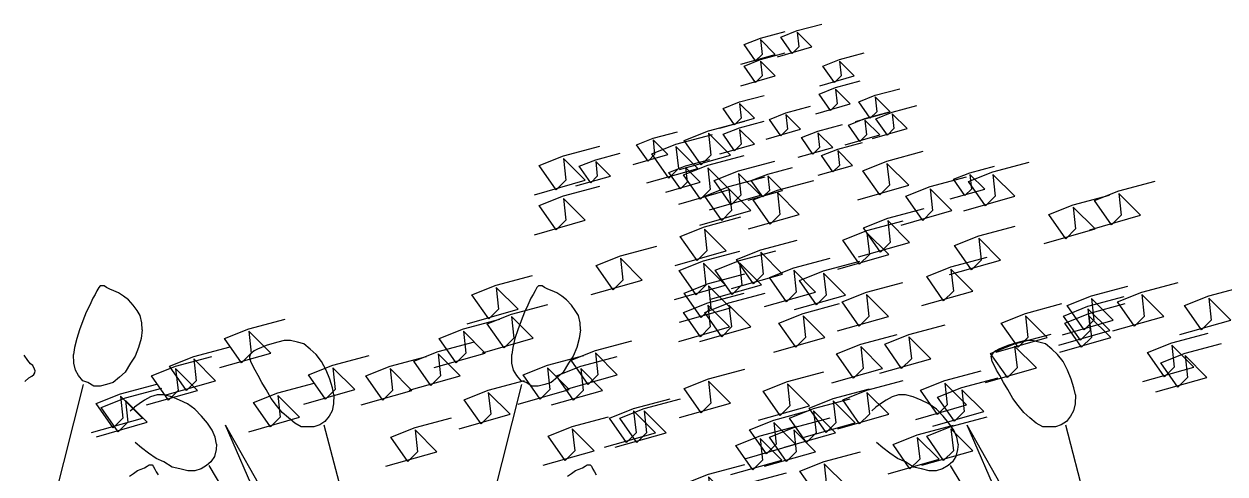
# Model space of a CAD drawing. Header units: metres. Extents: x -109 to 591, y -5 to 592.
# Drawn here: x 584.156 to 584.685, y 6.942 to 7.141 of the extents above; entities that cross this region are included whole.
import ezdxf

# ---------------------------------------------------------------- set-up
doc = ezdxf.new("R2010")
doc.units = ezdxf.units.M
doc.header["$LTSCALE"] = 0.03
doc.layers.add('Areas verdes', color=74, linetype='Continuous')

msp = doc.modelspace()

# ---------------------------------------------------------------- linework, layer by layer
at = {"layer": 'Areas verdes', "color": 6, "linetype": 'Continuous'}
for p, q in [((584.18737, 7.02144), (584.18636, 7.01989)), ((584.18823, 7.02299), (584.18737, 7.02144)), ((584.189, 7.02454), (584.18823, 7.02299)), ((584.1897, 7.02532), (584.189, 7.02454)), ((584.1904, 7.02532), (584.1897, 7.02532)), ((584.19133, 7.02532), (584.1904, 7.02532)), ((584.19242, 7.02454), (584.19133, 7.02532)), ((584.19389, 7.02377), (584.19242, 7.02454)), ((584.19567, 7.02299), (584.19389, 7.02377)), ((584.19777, 7.02221), (584.19567, 7.02299)), ((584.19994, 7.02066), (584.19777, 7.02221)), ((584.38027, 7.02144), (584.37926, 7.01989)), ((584.38112, 7.02299), (584.38027, 7.02144)), ((584.3819, 7.02454), (584.38112, 7.02299)), ((584.3826, 7.02532), (584.3819, 7.02454)), ((584.38329, 7.02532), (584.3826, 7.02532)), ((584.38423, 7.02532), (584.38329, 7.02532)), ((584.38531, 7.02454), (584.38423, 7.02532)), ((584.38679, 7.02377), (584.38531, 7.02454)), ((584.38857, 7.02299), (584.38679, 7.02377)), ((584.39067, 7.02221), (584.38857, 7.02299)), ((584.39284, 7.02066), (584.39067, 7.02221)), ((584.18504, 7.01678), (584.18349, 7.01368)), ((584.18636, 7.01989), (584.18504, 7.01678)), ((584.20211, 7.01911), (584.19994, 7.02066)), ((584.20421, 7.01678), (584.20211, 7.01911)), ((584.20592, 7.01445), (584.20421, 7.01678)), ((584.37794, 7.01678), (584.37639, 7.01368)), ((584.37926, 7.01989), (584.37794, 7.01678)), ((584.39501, 7.01911), (584.39284, 7.02066)), ((584.39711, 7.01678), (584.39501, 7.01911)), ((584.39881, 7.01445), (584.39711, 7.01678)), ((584.18349, 7.01368), (584.18202, 7.0098)), ((584.20731, 7.01213), (584.20592, 7.01445)), ((584.20801, 7.00902), (584.20731, 7.01213)), ((584.37639, 7.01368), (584.37491, 7.0098)), ((584.40021, 7.01213), (584.39881, 7.01445)), ((584.40091, 7.00902), (584.40021, 7.01213)), ((584.18054, 7.00592), (584.1793, 7.00204)), ((584.18202, 7.0098), (584.18054, 7.00592)), ((584.20817, 7.00592), (584.20762, 7.00204)), ((584.20817, 7.00592), (584.20801, 7.00902)), ((584.37344, 7.00592), (584.3722, 7.00204)), ((584.37491, 7.0098), (584.37344, 7.00592)), ((584.40106, 7.00592), (584.40052, 7.00204)), ((584.40106, 7.00592), (584.40091, 7.00902)), ((584.1793, 7.00204), (584.17837, 6.99816)), ((584.20762, 7.00204), (584.20654, 6.99816)), ((584.26784, 7.00049), (584.2652, 6.99971)), ((584.27063, 7.00126), (584.26784, 7.00049)), ((584.2735, 7.00126), (584.27063, 7.00126)), ((584.27645, 7.00049), (584.2735, 7.00126)), ((584.27932, 6.99971), (584.27645, 7.00049)), ((584.3722, 7.00204), (584.37127, 6.99816)), ((584.40052, 7.00204), (584.39943, 6.99816)), ((584.59428, 7.00049), (584.59164, 6.99971)), ((584.59707, 7.00126), (584.59428, 7.00049)), ((584.59994, 7.00126), (584.59707, 7.00126)), ((584.60289, 7.00049), (584.59994, 7.00126)), ((584.60576, 6.99971), (584.60289, 7.00049)), ((584.17837, 6.99816), (584.17791, 6.99506)), ((584.17798, 6.99118), (584.17791, 6.99506)), ((584.20654, 6.99816), (584.20499, 6.99428)), ((584.25573, 6.99506), (584.2555, 6.99428)), ((584.25635, 6.99583), (584.25573, 6.99506)), ((584.25744, 6.99661), (584.25635, 6.99583)), ((584.25884, 6.99738), (584.25744, 6.99661)), ((584.26062, 6.99816), (584.25884, 6.99738)), ((584.26279, 6.99894), (584.26062, 6.99816)), ((584.2652, 6.99971), (584.26279, 6.99894)), ((584.28211, 6.99738), (584.27932, 6.99971)), ((584.28467, 6.99506), (584.28211, 6.99738)), ((584.28708, 6.99195), (584.28467, 6.99506)), ((584.37127, 6.99816), (584.3708, 6.99506)), ((584.37088, 6.99118), (584.3708, 6.99506)), ((584.39943, 6.99816), (584.39788, 6.99428)), ((584.58217, 6.99506), (584.58194, 6.99428)), ((584.58279, 6.99583), (584.58217, 6.99506)), ((584.58388, 6.99661), (584.58279, 6.99583)), ((584.58528, 6.99738), (584.58388, 6.99661)), ((584.58706, 6.99816), (584.58528, 6.99738)), ((584.58923, 6.99894), (584.58706, 6.99816)), ((584.59164, 6.99971), (584.58923, 6.99894)), ((584.60855, 6.99738), (584.60576, 6.99971)), ((584.61111, 6.99506), (584.60855, 6.99738)), ((584.61352, 6.99195), (584.61111, 6.99506)), ((584.15774, 6.99244), (584.15611, 6.99477)), ((584.15898, 6.99089), (584.15774, 6.99244)), ((584.15999, 6.99011), (584.15898, 6.99089)), ((584.16069, 6.98856), (584.15999, 6.99011)), ((584.17876, 6.98807), (584.17798, 6.99118)), ((584.20297, 6.99118), (584.20064, 6.9873)), ((584.20499, 6.99428), (584.20297, 6.99118)), ((584.25558, 6.99351), (584.2555, 6.99428)), ((584.25597, 6.99195), (584.25558, 6.99351)), ((584.25674, 6.9904), (584.25597, 6.99195)), ((584.25783, 6.98807), (584.25674, 6.9904)), ((584.2891, 6.98807), (584.28708, 6.99195)), ((584.37166, 6.98807), (584.37088, 6.99118)), ((584.39586, 6.99118), (584.39354, 6.9873)), ((584.39788, 6.99428), (584.39586, 6.99118)), ((584.58202, 6.99351), (584.58194, 6.99428)), ((584.5824, 6.99195), (584.58202, 6.99351)), ((584.58318, 6.9904), (584.5824, 6.99195)), ((584.58427, 6.98807), (584.58318, 6.9904)), ((584.61554, 6.98807), (584.61352, 6.99195)), ((584.15642, 6.98313), (584.15829, 6.98468)), ((584.15829, 6.98468), (584.15961, 6.98546)), ((584.15961, 6.98546), (584.16046, 6.98623)), ((584.16046, 6.98623), (584.16092, 6.98701)), ((584.161, 6.98778), (584.16069, 6.98856)), ((584.16092, 6.98701), (584.161, 6.98778)), ((584.18016, 6.98575), (584.17876, 6.98807)), ((584.18202, 6.98342), (584.18016, 6.98575)), ((584.19808, 6.98497), (584.19536, 6.98264)), ((584.20064, 6.9873), (584.19808, 6.98497)), ((584.25922, 6.98575), (584.25783, 6.98807)), ((584.26085, 6.98264), (584.25922, 6.98575)), ((584.29073, 6.98419), (584.2891, 6.98807)), ((584.37305, 6.98575), (584.37166, 6.98807)), ((584.37491, 6.98342), (584.37305, 6.98575)), ((584.39098, 6.98497), (584.38826, 6.98264)), ((584.39354, 6.9873), (584.39098, 6.98497)), ((584.58566, 6.98575), (584.58427, 6.98807)), ((584.58729, 6.98264), (584.58566, 6.98575)), ((584.61717, 6.98419), (584.61554, 6.98807)), ((584.18427, 6.98264), (584.18202, 6.98342)), ((584.18683, 6.98109), (584.18427, 6.98264)), ((584.18962, 6.98109), (584.18683, 6.98109)), ((584.19249, 6.98187), (584.18962, 6.98109)), ((584.19536, 6.98264), (584.19249, 6.98187)), ((584.26279, 6.97954), (584.26085, 6.98264)), ((584.26497, 6.97566), (584.26279, 6.97954)), ((584.29189, 6.98031), (584.29073, 6.98419)), ((584.29251, 6.97721), (584.29189, 6.98031)), ((584.37716, 6.98264), (584.37491, 6.98342)), ((584.37972, 6.98109), (584.37716, 6.98264)), ((584.38252, 6.98109), (584.37972, 6.98109)), ((584.38539, 6.98187), (584.38252, 6.98109)), ((584.38826, 6.98264), (584.38539, 6.98187)), ((584.58923, 6.97954), (584.58729, 6.98264)), ((584.5914, 6.97566), (584.58923, 6.97954)), ((584.61833, 6.98031), (584.61717, 6.98419)), ((584.61895, 6.97721), (584.61833, 6.98031)), ((584.20918, 6.97488), (584.20677, 6.97333)), ((584.21182, 6.97643), (584.20918, 6.97488)), ((584.21469, 6.97721), (584.21182, 6.97643)), ((584.21779, 6.97721), (584.21469, 6.97721)), ((584.22113, 6.97643), (584.21779, 6.97721)), ((584.22462, 6.97488), (584.22113, 6.97643)), ((584.22803, 6.97333), (584.22462, 6.97488)), ((584.26729, 6.97256), (584.26497, 6.97566)), ((584.29251, 6.97721), (584.29243, 6.97333)), ((584.53562, 6.97488), (584.53321, 6.97333)), ((584.53825, 6.97643), (584.53562, 6.97488)), ((584.54113, 6.97721), (584.53825, 6.97643)), ((584.54423, 6.97721), (584.54113, 6.97721)), ((584.54757, 6.97643), (584.54423, 6.97721)), ((584.55106, 6.97488), (584.54757, 6.97643)), ((584.55447, 6.97333), (584.55106, 6.97488)), ((584.59373, 6.97256), (584.5914, 6.97566)), ((584.61895, 6.97721), (584.61887, 6.97333)), ((584.20289, 6.97023), (584.20468, 6.97178)), ((584.20677, 6.97333), (584.20468, 6.97178)), ((584.23137, 6.971), (584.22803, 6.97333)), ((584.23432, 6.9679), (584.23137, 6.971)), ((584.26978, 6.96945), (584.26729, 6.97256)), ((584.27249, 6.96712), (584.26978, 6.96945)), ((584.29174, 6.97023), (584.29042, 6.9679)), ((584.29243, 6.97333), (584.29174, 6.97023)), ((584.52933, 6.97023), (584.53112, 6.97178)), ((584.53321, 6.97333), (584.53112, 6.97178)), ((584.55781, 6.971), (584.55447, 6.97333)), ((584.56076, 6.9679), (584.55781, 6.971)), ((584.59622, 6.96945), (584.59373, 6.97256)), ((584.59893, 6.96712), (584.59622, 6.96945)), ((584.61817, 6.97023), (584.61686, 6.9679)), ((584.61887, 6.97333), (584.61817, 6.97023)), ((584.23688, 6.9648), (584.23432, 6.9679)), ((584.23897, 6.96169), (584.23688, 6.9648)), ((584.27529, 6.9648), (584.27249, 6.96712)), ((584.27816, 6.96324), (584.27529, 6.9648)), ((584.28103, 6.96324), (584.27816, 6.96324)), ((584.28374, 6.96324), (584.28103, 6.96324)), ((584.2863, 6.96402), (584.28374, 6.96324)), ((584.28855, 6.96557), (584.2863, 6.96402)), ((584.29042, 6.9679), (584.28855, 6.96557)), ((584.56332, 6.9648), (584.56076, 6.9679)), ((584.56541, 6.96169), (584.56332, 6.9648)), ((584.60172, 6.9648), (584.59893, 6.96712)), ((584.6046, 6.96324), (584.60172, 6.9648)), ((584.60747, 6.96324), (584.6046, 6.96324)), ((584.61018, 6.96324), (584.60747, 6.96324)), ((584.61274, 6.96402), (584.61018, 6.96324)), ((584.61499, 6.96557), (584.61274, 6.96402)), ((584.61686, 6.9679), (584.61499, 6.96557)), ((584.24029, 6.95859), (584.23897, 6.96169)), ((584.24091, 6.95549), (584.24029, 6.95859)), ((584.56673, 6.95859), (584.56541, 6.96169)), ((584.56735, 6.95549), (584.56673, 6.95859)), ((584.20778, 6.95393), (584.20499, 6.95626)), ((584.21088, 6.95161), (584.20778, 6.95393)), ((584.24068, 6.95316), (584.2399, 6.95005)), ((584.24091, 6.95549), (584.24068, 6.95316)), ((584.53422, 6.95393), (584.53143, 6.95626)), ((584.53732, 6.95161), (584.53422, 6.95393)), ((584.56712, 6.95316), (584.56634, 6.95005)), ((584.56735, 6.95549), (584.56712, 6.95316)), ((584.21422, 6.94928), (584.21088, 6.95161)), ((584.21771, 6.94773), (584.21422, 6.94928)), ((584.22128, 6.9454), (584.21771, 6.94773)), ((584.23843, 6.94773), (584.23649, 6.94617)), ((584.2399, 6.95005), (584.23843, 6.94773)), ((584.54066, 6.94928), (584.53732, 6.95161)), ((584.54415, 6.94773), (584.54066, 6.94928)), ((584.54772, 6.9454), (584.54415, 6.94773)), ((584.56487, 6.94773), (584.56293, 6.94617)), ((584.56634, 6.95005), (584.56487, 6.94773)), ((584.20253, 6.94144), (584.20427, 6.94268)), ((584.20427, 6.94268), (584.20601, 6.94392)), ((584.20601, 6.94392), (584.20768, 6.94454)), ((584.20768, 6.94454), (584.20911, 6.94516)), ((584.20911, 6.94516), (584.21029, 6.94579)), ((584.21029, 6.94579), (584.21116, 6.94641)), ((584.21116, 6.94641), (584.21191, 6.94641)), ((584.21191, 6.94641), (584.21246, 6.94641)), ((584.21246, 6.94641), (584.21302, 6.94579)), ((584.21302, 6.94579), (584.21364, 6.94454)), ((584.21364, 6.94454), (584.21433, 6.9433)), ((584.21433, 6.9433), (584.21513, 6.94206)), ((584.22477, 6.94462), (584.22128, 6.9454)), ((584.22819, 6.94385), (584.22477, 6.94462)), ((584.23129, 6.94385), (584.22819, 6.94385)), ((584.23408, 6.94462), (584.23129, 6.94385)), ((584.23649, 6.94617), (584.23408, 6.94462)), ((584.39543, 6.94144), (584.39717, 6.94268)), ((584.39717, 6.94268), (584.3989, 6.94392)), ((584.3989, 6.94392), (584.40058, 6.94454)), ((584.40058, 6.94454), (584.40201, 6.94516)), ((584.40201, 6.94516), (584.40319, 6.94579)), ((584.40319, 6.94579), (584.40406, 6.94641)), ((584.40406, 6.94641), (584.4048, 6.94641)), ((584.4048, 6.94641), (584.40536, 6.94641)), ((584.40536, 6.94641), (584.40592, 6.94579)), ((584.40592, 6.94579), (584.40654, 6.94454)), ((584.40654, 6.94454), (584.40722, 6.9433)), ((584.40722, 6.9433), (584.40803, 6.94206)), ((584.55121, 6.94462), (584.54772, 6.9454)), ((584.55463, 6.94385), (584.55121, 6.94462)), ((584.55773, 6.94385), (584.55463, 6.94385)), ((584.56052, 6.94462), (584.55773, 6.94385)), ((584.56293, 6.94617), (584.56052, 6.94462))]:
    msp.add_line(p, q, dxfattribs=at)
at = {"layer": 'Areas verdes', "linetype": 'Continuous'}
for p, q in [((584.18217, 6.98187), (584.16402, 6.90971)), ((584.37507, 6.98187), (584.35691, 6.90971)), ((584.24471, 6.96402), (584.27001, 6.90583)), ((584.24471, 6.96402), (584.29174, 6.881)), ((584.28817, 6.96402), (584.30624, 6.89496)), ((584.57115, 6.96402), (584.59645, 6.90583)), ((584.57115, 6.96402), (584.61817, 6.881)), ((584.61461, 6.96402), (584.63268, 6.89496)), ((584.23742, 6.94617), (584.27001, 6.89186)), ((584.56386, 6.94617), (584.59645, 6.89186))]:
    msp.add_line(p, q, dxfattribs=at)
at = {"layer": 'Areas verdes'}
for points in [[(584.48781, 7.12612), (584.50299, 7.13045), (584.49648, 7.13694), (584.49721, 7.13045), (584.49432, 7.12756), (584.48926, 7.13478), (584.49648, 7.13767), (584.50732, 7.14055)], [(584.4717, 7.12284), (584.48687, 7.12717), (584.48037, 7.13367), (584.48109, 7.12717), (584.4782, 7.12429), (584.47314, 7.13151), (584.48037, 7.13439), (584.4912, 7.13728)], [(584.4717, 7.11338), (584.48687, 7.11771), (584.48037, 7.12421), (584.48109, 7.11771), (584.4782, 7.11483), (584.47314, 7.12205), (584.48037, 7.12493), (584.4912, 7.12782)], [(584.50641, 7.11338), (584.52158, 7.11771), (584.51508, 7.12421), (584.5158, 7.11771), (584.51291, 7.11483), (584.50786, 7.12205), (584.51508, 7.12493), (584.52592, 7.12782)], [(584.50466, 7.10106), (584.51983, 7.10539), (584.51333, 7.11189), (584.51405, 7.10539), (584.51116, 7.10251), (584.5061, 7.10972), (584.51333, 7.11261), (584.52417, 7.1155)], [(584.52219, 7.09762), (584.53736, 7.10195), (584.53086, 7.10845), (584.53158, 7.10195), (584.52869, 7.09906), (584.52364, 7.10628), (584.53086, 7.10917), (584.5417, 7.11205)], [(584.46246, 7.09471), (584.47764, 7.09904), (584.47113, 7.10553), (584.47186, 7.09904), (584.46897, 7.09615), (584.46391, 7.10337), (584.47113, 7.10626), (584.48197, 7.10914)], [(584.48283, 7.08991), (584.49801, 7.09424), (584.4915, 7.10074), (584.49223, 7.09424), (584.48934, 7.09135), (584.48428, 7.09857), (584.4915, 7.10146), (584.50234, 7.10435)], [(584.51764, 7.08737), (584.53281, 7.09171), (584.52631, 7.0982), (584.52703, 7.09171), (584.52414, 7.08882), (584.51909, 7.09604), (584.52631, 7.09892), (584.53715, 7.10181)], [(584.52969, 7.09019), (584.54487, 7.09452), (584.53836, 7.10101), (584.53909, 7.09452), (584.5362, 7.09163), (584.53114, 7.09885), (584.53836, 7.10174), (584.5492, 7.10462)], [(584.44467, 7.07644), (584.46708, 7.08283), (584.45747, 7.09243), (584.45854, 7.08283), (584.45427, 7.07857), (584.4468, 7.08923), (584.45747, 7.0935), (584.47348, 7.09776)], [(584.46246, 7.08333), (584.47764, 7.08766), (584.47113, 7.09416), (584.47186, 7.08766), (584.46897, 7.08477), (584.46391, 7.09199), (584.47113, 7.09488), (584.48197, 7.09777)], [(584.49694, 7.08185), (584.51212, 7.08618), (584.50561, 7.09268), (584.50634, 7.08618), (584.50345, 7.08329), (584.49839, 7.09051), (584.50561, 7.0934), (584.51645, 7.09629)], [(584.42436, 7.0787), (584.43953, 7.08303), (584.43303, 7.08953), (584.43375, 7.08303), (584.43086, 7.08014), (584.42581, 7.08736), (584.43303, 7.09025), (584.44387, 7.09314)], [(584.43034, 7.0706), (584.45275, 7.077), (584.44314, 7.08659), (584.44421, 7.077), (584.43994, 7.07273), (584.43247, 7.0834), (584.44314, 7.08766), (584.45915, 7.09193)], [(584.38079, 7.0654), (584.4032, 7.07179), (584.39359, 7.08139), (584.39466, 7.07179), (584.39039, 7.06753), (584.38292, 7.07819), (584.39359, 7.08246), (584.4096, 7.08672)], [(584.50571, 7.07396), (584.52088, 7.07829), (584.51438, 7.08479), (584.5151, 7.07829), (584.51221, 7.07541), (584.50716, 7.08263), (584.51438, 7.08551), (584.52522, 7.0884)], [(584.39911, 7.06924), (584.41429, 7.07357), (584.40778, 7.08007), (584.40851, 7.07357), (584.40562, 7.07068), (584.40056, 7.0779), (584.40778, 7.08079), (584.41862, 7.08368)], [(584.4386, 7.06651), (584.45377, 7.07084), (584.44727, 7.07734), (584.44799, 7.07084), (584.4451, 7.06796), (584.44005, 7.07518), (584.44727, 7.07806), (584.45811, 7.08095)], [(584.44432, 7.06129), (584.46673, 7.06768), (584.45713, 7.07728), (584.4582, 7.06768), (584.45393, 7.06342), (584.44646, 7.07408), (584.45713, 7.07835), (584.47313, 7.08261)], [(584.45788, 7.0588), (584.48029, 7.06519), (584.47069, 7.07479), (584.47175, 7.06519), (584.46749, 7.06093), (584.46002, 7.07159), (584.47069, 7.07585), (584.48669, 7.08012)], [(584.52322, 7.06317), (584.54563, 7.06956), (584.53602, 7.07916), (584.53709, 7.06956), (584.53282, 7.0653), (584.52535, 7.07596), (584.53602, 7.08023), (584.55203, 7.08449)], [(584.56984, 7.05835), (584.59225, 7.06475), (584.58265, 7.07434), (584.58371, 7.06475), (584.57944, 7.06048), (584.57197, 7.07114), (584.58265, 7.07541), (584.59865, 7.07967)], [(584.47485, 7.06293), (584.49003, 7.06726), (584.48352, 7.07376), (584.48425, 7.06726), (584.48136, 7.06438), (584.4763, 7.07159), (584.48352, 7.07448), (584.49436, 7.07737)], [(584.56387, 7.06353), (584.57904, 7.06786), (584.57254, 7.07436), (584.57326, 7.06786), (584.57037, 7.06498), (584.56532, 7.0722), (584.57254, 7.07508), (584.58338, 7.07797)], [(584.38079, 7.04779), (584.4032, 7.05419), (584.39359, 7.06378), (584.39466, 7.05419), (584.39039, 7.04992), (584.38292, 7.06059), (584.39359, 7.06485), (584.4096, 7.06912)], [(584.45364, 7.05197), (584.47605, 7.05837), (584.46645, 7.06797), (584.46752, 7.05837), (584.46325, 7.0541), (584.45578, 7.06477), (584.46645, 7.06903), (584.48246, 7.0733)], [(584.47499, 7.05032), (584.4974, 7.05671), (584.48779, 7.06631), (584.48886, 7.05671), (584.48459, 7.05245), (584.47712, 7.06311), (584.48779, 7.06738), (584.5038, 7.07164)], [(584.54221, 7.05197), (584.56462, 7.05837), (584.55501, 7.06797), (584.55608, 7.05837), (584.55181, 7.0541), (584.54434, 7.06477), (584.55501, 7.06903), (584.57102, 7.0733)], [(584.62529, 7.04999), (584.64769, 7.05639), (584.63809, 7.06599), (584.63916, 7.05639), (584.63489, 7.05212), (584.62742, 7.06279), (584.63809, 7.06705), (584.6541, 7.07132)], [(584.60521, 7.04389), (584.62762, 7.05029), (584.61801, 7.05988), (584.61908, 7.05029), (584.61481, 7.04602), (584.60734, 7.05669), (584.61801, 7.06095), (584.63402, 7.06522)], [(584.52356, 7.038), (584.54597, 7.0444), (584.53637, 7.05399), (584.53743, 7.0444), (584.53317, 7.04013), (584.5257, 7.0508), (584.53637, 7.05506), (584.55237, 7.05933)], [(584.44283, 7.03425), (584.46524, 7.04065), (584.45564, 7.05025), (584.45671, 7.04065), (584.45244, 7.03638), (584.44497, 7.04705), (584.45564, 7.05131), (584.47164, 7.05558)], [(584.5144, 7.03261), (584.53681, 7.039), (584.52721, 7.0486), (584.52827, 7.039), (584.524, 7.03474), (584.51653, 7.0454), (584.52721, 7.04967), (584.54321, 7.05393)], [(584.56361, 7.03018), (584.58602, 7.03658), (584.57642, 7.04618), (584.57748, 7.03658), (584.57321, 7.03232), (584.56574, 7.04298), (584.57642, 7.04724), (584.59242, 7.05151)], [(584.40586, 7.0214), (584.42827, 7.0278), (584.41866, 7.03739), (584.41973, 7.0278), (584.41546, 7.02353), (584.40799, 7.0342), (584.41866, 7.03846), (584.43467, 7.04273)], [(584.46763, 7.02403), (584.49004, 7.03043), (584.48043, 7.04002), (584.4815, 7.03043), (584.47723, 7.02616), (584.46976, 7.03682), (584.48043, 7.04109), (584.49644, 7.04535)], [(584.44246, 7.01918), (584.46487, 7.02558), (584.45527, 7.03517), (584.45634, 7.02558), (584.45207, 7.02131), (584.4446, 7.03197), (584.45527, 7.03624), (584.47128, 7.0405)], [(584.45831, 7.01937), (584.48072, 7.02577), (584.47111, 7.03536), (584.47218, 7.02577), (584.46791, 7.0215), (584.46044, 7.03217), (584.47111, 7.03643), (584.48712, 7.0407)], [(584.48216, 7.01613), (584.50457, 7.02253), (584.49497, 7.03212), (584.49604, 7.02253), (584.49177, 7.01826), (584.4843, 7.02892), (584.49497, 7.03319), (584.51098, 7.03745)], [(584.55138, 7.01654), (584.57379, 7.02294), (584.56418, 7.03254), (584.56525, 7.02294), (584.56098, 7.01867), (584.55351, 7.02934), (584.56418, 7.0336), (584.58019, 7.03787)], [(584.49533, 7.01478), (584.51774, 7.02118), (584.50813, 7.03077), (584.5092, 7.02118), (584.50493, 7.01691), (584.49746, 7.02757), (584.50813, 7.03184), (584.52414, 7.0361)], [(584.35119, 7.00855), (584.3736, 7.01495), (584.364, 7.02454), (584.36507, 7.01495), (584.3608, 7.01068), (584.35333, 7.02135), (584.364, 7.02561), (584.38001, 7.02988)], [(584.44467, 7.00922), (584.46708, 7.01562), (584.45747, 7.02521), (584.45854, 7.01562), (584.45427, 7.01135), (584.4468, 7.02202), (584.45747, 7.02628), (584.47348, 7.03055)], [(584.51424, 7.0054), (584.53665, 7.0118), (584.52705, 7.02139), (584.52811, 7.0118), (584.52384, 7.00753), (584.51637, 7.01819), (584.52705, 7.02246), (584.54305, 7.02672)], [(584.63543, 7.0054), (584.65784, 7.0118), (584.64823, 7.02139), (584.6493, 7.0118), (584.64503, 7.00753), (584.63756, 7.01819), (584.64823, 7.02246), (584.66424, 7.02672)], [(584.44432, 7.00074), (584.46673, 7.00714), (584.45713, 7.01674), (584.4582, 7.00714), (584.45393, 7.00287), (584.44646, 7.01354), (584.45713, 7.0178), (584.47313, 7.02207)], [(584.45364, 7.00074), (584.47605, 7.00714), (584.46645, 7.01674), (584.46752, 7.00714), (584.46325, 7.00287), (584.45578, 7.01354), (584.46645, 7.0178), (584.48246, 7.02207)], [(584.61325, 7.00373), (584.63566, 7.01013), (584.62605, 7.01972), (584.62712, 7.01013), (584.62285, 7.00586), (584.61538, 7.01653), (584.62605, 7.02079), (584.64206, 7.02506)], [(584.66493, 7.00377), (584.68734, 7.01017), (584.67774, 7.01977), (584.6788, 7.01017), (584.67454, 7.00591), (584.66707, 7.01657), (584.67774, 7.02083), (584.69374, 7.0251)], [(584.35789, 6.99578), (584.3803, 7.00218), (584.3707, 7.01177), (584.37176, 7.00218), (584.36749, 6.99791), (584.36003, 7.00857), (584.3707, 7.01284), (584.3867, 7.0171)], [(584.48627, 6.99608), (584.50868, 7.00248), (584.49908, 7.01208), (584.50015, 7.00248), (584.49588, 6.99822), (584.48841, 7.00888), (584.49908, 7.01314), (584.51508, 7.01741)], [(584.58416, 6.99608), (584.60657, 7.00248), (584.59696, 7.01208), (584.59803, 7.00248), (584.59376, 6.99822), (584.58629, 7.00888), (584.59696, 7.01314), (584.61297, 7.01741)], [(584.61167, 6.99918), (584.63408, 7.00558), (584.62447, 7.01517), (584.62554, 7.00558), (584.62127, 7.00131), (584.6138, 7.01197), (584.62447, 7.01624), (584.64048, 7.0205)], [(584.61212, 6.99608), (584.63453, 7.00248), (584.62493, 7.01208), (584.626, 7.00248), (584.62173, 6.99822), (584.61426, 7.00888), (584.62493, 7.01314), (584.64094, 7.01741)], [(584.2423, 6.98927), (584.26471, 6.99567), (584.2551, 7.00527), (584.25617, 6.99567), (584.2519, 6.99141), (584.24443, 7.00207), (584.2551, 7.00633), (584.27111, 7.0106)], [(584.33673, 6.98927), (584.35914, 6.99567), (584.34953, 7.00527), (584.3506, 6.99567), (584.34633, 6.99141), (584.33886, 7.00207), (584.34953, 7.00633), (584.36554, 7.0106)], [(584.53288, 6.98677), (584.55529, 6.99317), (584.54569, 7.00276), (584.54676, 6.99317), (584.54249, 6.9889), (584.53502, 6.99956), (584.54569, 7.00383), (584.5617, 7.00809)], [(584.32565, 6.9793), (584.34806, 6.9857), (584.33846, 6.9953), (584.33953, 6.9857), (584.33526, 6.98144), (584.32779, 6.9921), (584.33846, 6.99636), (584.35447, 7.00063)], [(584.39487, 6.97972), (584.41728, 6.98611), (584.40767, 6.99571), (584.40874, 6.98611), (584.40447, 6.98185), (584.397, 6.99251), (584.40767, 6.99678), (584.42368, 7.00104)], [(584.51168, 6.98253), (584.53409, 6.98893), (584.52449, 6.99852), (584.52555, 6.98893), (584.52128, 6.98466), (584.51381, 6.99533), (584.52449, 6.99959), (584.54049, 7.00386)], [(584.57943, 6.9827), (584.60184, 6.9891), (584.59224, 6.9987), (584.5933, 6.9891), (584.58903, 6.98484), (584.58156, 6.9955), (584.59224, 6.99976), (584.60824, 7.00403)], [(584.64864, 6.98312), (584.67105, 6.98951), (584.66145, 6.99911), (584.66252, 6.98951), (584.65825, 6.98525), (584.65078, 6.99591), (584.66145, 7.00018), (584.67746, 7.00444)], [(584.21804, 6.97709), (584.24045, 6.98349), (584.23085, 6.99308), (584.23191, 6.98349), (584.22765, 6.97922), (584.22018, 6.98988), (584.23085, 6.99415), (584.24685, 6.99841)], [(584.65442, 6.97854), (584.67683, 6.98494), (584.66723, 6.99454), (584.66829, 6.98494), (584.66403, 6.98067), (584.65656, 6.99134), (584.66723, 6.9956), (584.68323, 6.99987)], [(584.21006, 6.9728), (584.23247, 6.97919), (584.22286, 6.98879), (584.22393, 6.97919), (584.21966, 6.97493), (584.21219, 6.98559), (584.22286, 6.98986), (584.23887, 6.99412)], [(584.27927, 6.97321), (584.30168, 6.97961), (584.29208, 6.9892), (584.29314, 6.97961), (584.28888, 6.97534), (584.28141, 6.986), (584.29208, 6.99027), (584.30808, 6.99453)], [(584.30449, 6.9728), (584.3269, 6.97919), (584.31729, 6.98879), (584.31836, 6.97919), (584.31409, 6.97493), (584.30662, 6.98559), (584.31729, 6.98986), (584.3333, 6.99412)], [(584.3737, 6.97321), (584.39611, 6.97961), (584.38651, 6.9892), (584.38757, 6.97961), (584.38331, 6.97534), (584.37584, 6.986), (584.38651, 6.99027), (584.40251, 6.99453)], [(584.38839, 6.9728), (584.4108, 6.97919), (584.40119, 6.98879), (584.40226, 6.97919), (584.39799, 6.97493), (584.39052, 6.98559), (584.40119, 6.98986), (584.4172, 6.99412)], [(584.44467, 6.96721), (584.46708, 6.97361), (584.45747, 6.98321), (584.45854, 6.97361), (584.45427, 6.96934), (584.4468, 6.98001), (584.45747, 6.98427), (584.47348, 6.98854)], [(584.47944, 6.96606), (584.50185, 6.97245), (584.49225, 6.98205), (584.49332, 6.97245), (584.48905, 6.96819), (584.48158, 6.97885), (584.49225, 6.98311), (584.50825, 6.98738)], [(584.54866, 6.96647), (584.57107, 6.97286), (584.56146, 6.98246), (584.56253, 6.97286), (584.55826, 6.9686), (584.55079, 6.97926), (584.56146, 6.98353), (584.57747, 6.98779)], [(584.55619, 6.96348), (584.5786, 6.96988), (584.569, 6.97948), (584.57006, 6.96988), (584.56579, 6.96562), (584.55832, 6.97628), (584.569, 6.98054), (584.585, 6.98481)], [(584.18581, 6.96061), (584.20822, 6.96701), (584.19861, 6.97661), (584.19968, 6.96701), (584.19541, 6.96275), (584.18794, 6.97341), (584.19861, 6.97767), (584.21462, 6.98194)], [(584.18796, 6.95883), (584.21037, 6.96522), (584.20077, 6.97482), (584.20183, 6.96522), (584.19756, 6.96096), (584.19009, 6.97162), (584.20077, 6.97589), (584.21677, 6.98015)], [(584.25502, 6.96103), (584.27743, 6.96742), (584.26783, 6.97702), (584.26889, 6.96742), (584.26462, 6.96316), (584.25715, 6.97382), (584.26783, 6.97809), (584.28383, 6.98235)], [(584.3477, 6.96229), (584.37011, 6.96868), (584.36051, 6.97828), (584.36157, 6.96868), (584.3573, 6.96442), (584.34983, 6.97508), (584.36051, 6.97935), (584.37651, 6.98361)], [(584.49958, 6.95858), (584.52199, 6.96498), (584.51239, 6.97458), (584.51345, 6.96498), (584.50919, 6.96072), (584.50172, 6.97138), (584.51239, 6.97564), (584.52839, 6.97991)], [(584.5144, 6.96229), (584.53681, 6.96868), (584.52721, 6.97828), (584.52827, 6.96868), (584.524, 6.96442), (584.51653, 6.97508), (584.52721, 6.97935), (584.54321, 6.98361)], [(584.41169, 6.95417), (584.4341, 6.96057), (584.4245, 6.97016), (584.42557, 6.96057), (584.4213, 6.9563), (584.41383, 6.96696), (584.4245, 6.97123), (584.44051, 6.97549)], [(584.41636, 6.95417), (584.43877, 6.96057), (584.42916, 6.97016), (584.43023, 6.96057), (584.42596, 6.9563), (584.41849, 6.96696), (584.42916, 6.97123), (584.44517, 6.97549)], [(584.49093, 6.95417), (584.51334, 6.96057), (584.50374, 6.97016), (584.50481, 6.96057), (584.50054, 6.9563), (584.49307, 6.96696), (584.50374, 6.97123), (584.51975, 6.97549)], [(584.47338, 6.94911), (584.49579, 6.95551), (584.48618, 6.96511), (584.48725, 6.95551), (584.48298, 6.95125), (584.47551, 6.96191), (584.48618, 6.96617), (584.50219, 6.97044)], [(584.31546, 6.94581), (584.33787, 6.95221), (584.32827, 6.9618), (584.32933, 6.95221), (584.32507, 6.94794), (584.3176, 6.9586), (584.32827, 6.96287), (584.34427, 6.96713)], [(584.38468, 6.94622), (584.40709, 6.95262), (584.39748, 6.96222), (584.39855, 6.95262), (584.39428, 6.94835), (584.38681, 6.95902), (584.39748, 6.96328), (584.41349, 6.96755)], [(584.46735, 6.94211), (584.48975, 6.94851), (584.48015, 6.9581), (584.48122, 6.94851), (584.47695, 6.94424), (584.46948, 6.9549), (584.48015, 6.95917), (584.49616, 6.96343)], [(584.48216, 6.94581), (584.50457, 6.95221), (584.49497, 6.9618), (584.49604, 6.95221), (584.49177, 6.94794), (584.4843, 6.9586), (584.49497, 6.96287), (584.51098, 6.96713)], [(584.53656, 6.94252), (584.55897, 6.94892), (584.54936, 6.95851), (584.55043, 6.94892), (584.54616, 6.94465), (584.53869, 6.95532), (584.54936, 6.95958), (584.56537, 6.96385)], [(584.55138, 6.94622), (584.57379, 6.95262), (584.56418, 6.96222), (584.56525, 6.95262), (584.56098, 6.94835), (584.55351, 6.95902), (584.56418, 6.96328), (584.58019, 6.96755)], [(584.4956, 6.93088), (584.518, 6.93728), (584.5084, 6.94688), (584.50947, 6.93728), (584.5052, 6.93301), (584.49773, 6.94368), (584.5084, 6.94794), (584.52441, 6.95221)], [(584.44467, 6.9252), (584.46708, 6.9316), (584.45747, 6.9412), (584.45854, 6.9316), (584.45427, 6.92734), (584.4468, 6.938), (584.45747, 6.94226), (584.47348, 6.94653)], [(584.46297, 6.92157), (584.48538, 6.92796), (584.47577, 6.93756), (584.47684, 6.92796), (584.47257, 6.9237), (584.4651, 6.93436), (584.47577, 6.93863), (584.49178, 6.94289)]]:
    msp.add_lwpolyline(points, dxfattribs=at)

doc.saveas('drawing.dxf')
